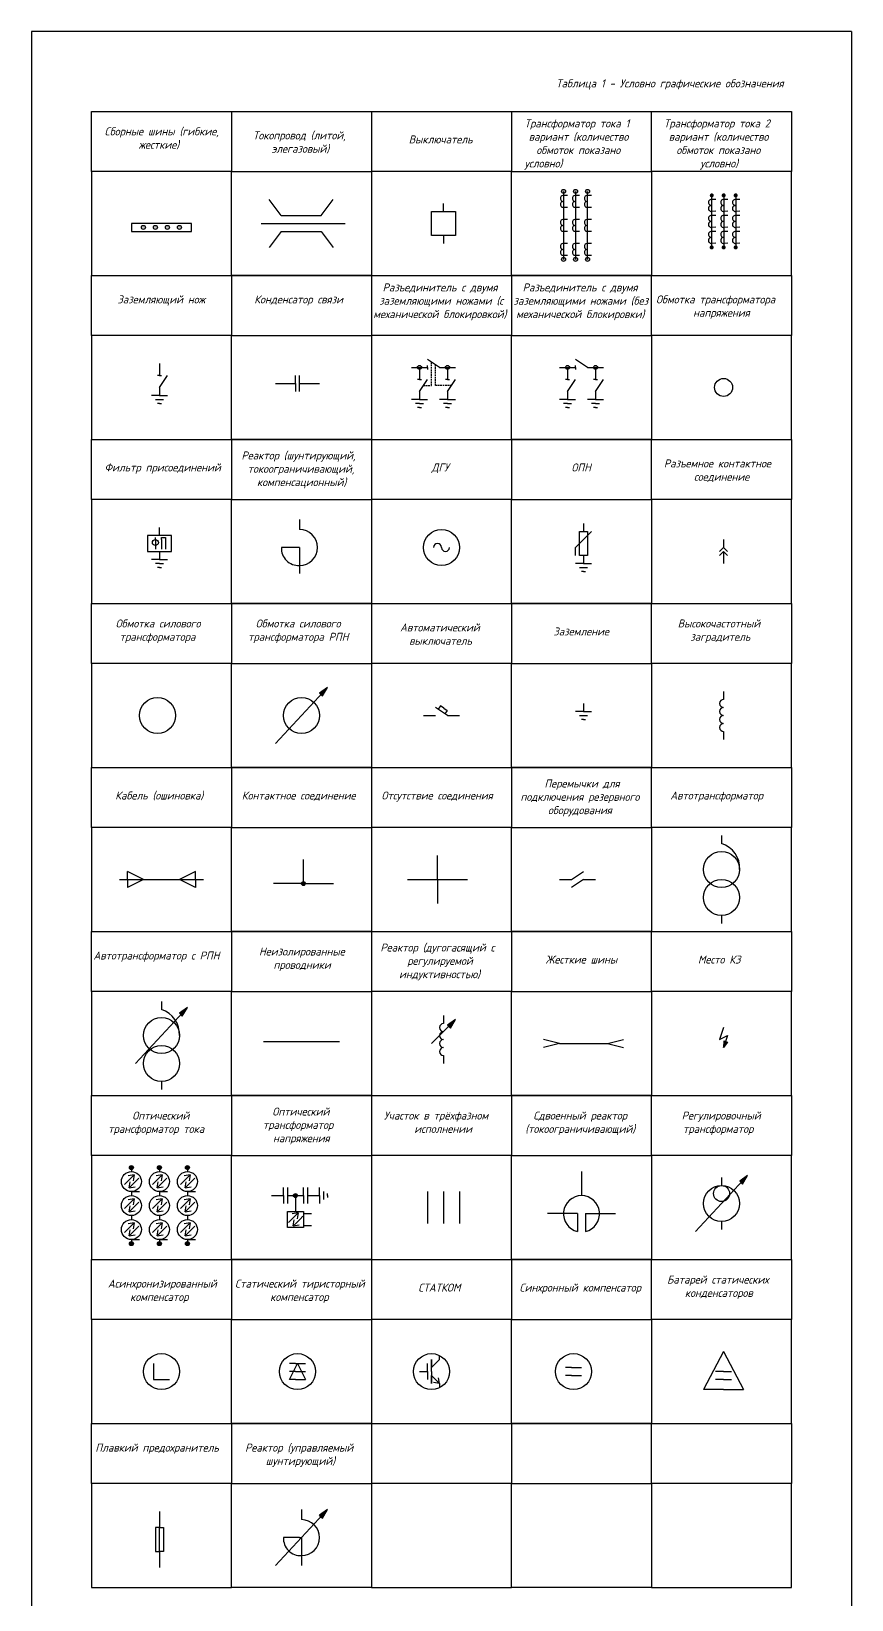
# Model space of a CAD drawing. Header units: millimetres. Extents: x -90775 to -89750, y 129750 to 133375.
# Drawn here: x -90775 to -89750, y 131415 to 133375 of the extents above; entities that cross this region are included whole.
import ezdxf

# ---------------------------------------------------------------- set-up
doc = ezdxf.new("R2010")
doc.units = ezdxf.units.MM
doc.linetypes.add('JIS_02_2.0', pattern=[3, 2, -1])
doc.layers.add('вспомогательные линии', color=11, linetype='Continuous', lineweight=30, transparency=0.5)
for name, color, linetype, lineweight in [('основные линии', 250, 'Continuous', 80), ('рамка-основные линии', 50, 'Continuous', 80), ('рамка-тонкие линии', 160, 'Continuous', 30), ('штриховые линии', 250, 'JIS_02_2.0', 30)]:
    doc.layers.add(name, color=color, linetype=linetype, lineweight=lineweight)
doc.styles.add('стиль 5 ГОСТ', font='GOST type B.ttf', dxfattribs={"oblique": 15, "height": 5})

msp = doc.modelspace()

# ---------------------------------------------------------------- hatches: boundary and pattern name
at = {"layer": 'основные линии', "lineweight": 30}
h = msp.add_hatch(color=256, dxfattribs=at)
h.dxf.hatch_style = 1
h.paths.add_polyline_path([(-90107.5, 133090, 1), (-90112.5, 133090, 1)])
h.paths.add_polyline_path([(-90092.5, 133090, 1), (-90097.5, 133090, 1)])
h.paths.add_polyline_path([(-90077.5, 133090, 1), (-90082.5, 133090, 1)])
h.paths.add_polyline_path([(-90107.5, 133175, 1), (-90112.5, 133175, 1)])
h.paths.add_polyline_path([(-90097.5, 133175, 1), (-90092.5, 133175, 1)])
h.paths.add_polyline_path([(-90082.5, 133175, 1), (-90077.5, 133175, 1)])
h = msp.add_hatch(color=256, dxfattribs=at)
h.dxf.hatch_style = 1
h.paths.add_polyline_path([(-89922.3, 133170, 1), (-89927.3, 133170, 1)])
h = msp.add_hatch(color=256, dxfattribs=at)
h.dxf.hatch_style = 1
h.paths.add_polyline_path([(-89907.4, 133170, 1), (-89912.4, 133170, 1)])
h = msp.add_hatch(color=256, dxfattribs=at)
h.dxf.hatch_style = 1
h.paths.add_polyline_path([(-89892.4, 133170, 1), (-89897.4, 133170, 1)])
h = msp.add_hatch(color=256, dxfattribs=at)
h.dxf.hatch_style = 1
h.paths.add_polyline_path([(-90632.5, 133130, 1), (-90637.5, 133130, 1)])
h.paths.add_polyline_path([(-90617.5, 133130, 1), (-90622.5, 133130, 1)])
h.paths.add_polyline_path([(-90602.5, 133130, 1), (-90607.5, 133130, 1)])
h.paths.add_polyline_path([(-90587.5, 133130, 1), (-90592.5, 133130, 1)])
h = msp.add_hatch(color=256, dxfattribs=at)
h.dxf.hatch_style = 1
h.paths.add_polyline_path([(-89922.4, 133105, 1), (-89927.4, 133105, 1)])
h = msp.add_hatch(color=256, dxfattribs=at)
h.dxf.hatch_style = 1
h.paths.add_polyline_path([(-89907.4, 133105, 1), (-89912.4, 133105, 1)])
h = msp.add_hatch(color=256, dxfattribs=at)
h.dxf.hatch_style = 1
h.paths.add_polyline_path([(-89892.4, 133105, 1), (-89897.4, 133105, 1)])
h = msp.add_hatch(color=256, dxfattribs=at)
h.dxf.hatch_style = 1
h.paths.add_polyline_path([(-90292.5, 132955), (-90290, 132955), (-90287.5, 132955, 1)])
h.paths.add_polyline_path([(-90287.5, 132955), (-90290, 132955), (-90290, 132952.5, 0.414214)])
h.paths.add_polyline_path([(-90290, 132955), (-90292.5, 132955, 0.414214), (-90290, 132952.5)])
h.paths.add_polyline_path([(-90257.5, 132955), (-90255, 132955), (-90252.5, 132955, 1)])
h.paths.add_polyline_path([(-90255, 132955), (-90257.5, 132955, 0.414214), (-90255, 132952.5)])
h.paths.add_polyline_path([(-90252.5, 132955), (-90255, 132955), (-90255, 132952.5, 0.414214)])
h = msp.add_hatch(color=256, dxfattribs=at)
h.dxf.hatch_style = 1
h.paths.add_polyline_path([(-90107.5, 132955), (-90105, 132955), (-90102.5, 132955, 1)])
h.paths.add_polyline_path([(-90102.5, 132955), (-90105, 132955), (-90105, 132952.5, 0.414214)])
h.paths.add_polyline_path([(-90105, 132955), (-90107.5, 132955, 0.414214), (-90105, 132952.5)])
h.paths.add_polyline_path([(-90072.5, 132955), (-90070, 132955), (-90067.5, 132955, 1)])
h.paths.add_polyline_path([(-90070, 132955), (-90072.5, 132955, 0.414214), (-90070, 132952.5)])
h.paths.add_polyline_path([(-90067.5, 132955), (-90070, 132955), (-90070, 132952.5, 0.414214)])
h = msp.add_hatch(color=256, dxfattribs=at)
h.dxf.hatch_style = 1
h.paths.add_polyline_path([(-90405, 132555), (-90414.9, 132548), (-90413.2, 132546.2)])
h.paths.add_polyline_path([(-90405, 132555), (-90413.2, 132546.2), (-90411.4, 132544.4)])
h = msp.add_hatch(color=256, dxfattribs=at)
h.dxf.hatch_style = 1
h.paths.add_polyline_path([(-90435, 132312.5, 0.414214), (-90437.5, 132310), (-90435, 132310)])
h.paths.add_polyline_path([(-90435, 132312.5), (-90435, 132310), (-90432.5, 132310, 0.414214)])
h.paths.add_polyline_path([(-90432.5, 132310), (-90435, 132310), (-90437.5, 132310, 1)])
h = msp.add_hatch(color=256, dxfattribs=at)
h.dxf.hatch_style = 1
h.paths.add_polyline_path([(-90580, 132155), (-90589.9, 132148), (-90588.2, 132146.2)])
h.paths.add_polyline_path([(-90580, 132155), (-90588.2, 132146.2), (-90586.4, 132144.4)])
h = msp.add_hatch(color=256, dxfattribs=at)
h.dxf.hatch_style = 1
h.paths.add_polyline_path([(-90245, 132140), (-90254.9, 132133), (-90253.2, 132131.2)])
h.paths.add_polyline_path([(-90245, 132140), (-90253.2, 132131.2), (-90251.4, 132129.4)])
h = msp.add_hatch(color=256, dxfattribs=at)
h.dxf.hatch_style = 1
h.paths.add_polyline_path([(-89907.5, 132112.6), (-89909.9, 132113.3), (-89910, 132105)])
h.paths.add_polyline_path([(-89905.1, 132111.9), (-89907.5, 132112.6), (-89910, 132105)])
h = msp.add_hatch(color=256, dxfattribs=at)
h.dxf.hatch_style = 1
h.paths.add_polyline_path([(-90652.5, 131955, 1), (-90647.5, 131955, 1)])
h = msp.add_hatch(color=256, dxfattribs=at)
h.dxf.hatch_style = 1
h.paths.add_polyline_path([(-90617.5, 131955, 1), (-90612.5, 131955, 1)])
h = msp.add_hatch(color=256, dxfattribs=at)
h.dxf.hatch_style = 1
h.paths.add_polyline_path([(-90582.5, 131955, 1), (-90577.5, 131955, 1)])
h = msp.add_hatch(color=256, dxfattribs=at)
h.dxf.hatch_style = 1
h.paths.add_polyline_path([(-89880, 131945), (-89889.9, 131938), (-89888.2, 131936.2)])
h.paths.add_polyline_path([(-89880, 131945), (-89888.2, 131936.2), (-89886.4, 131934.4)])
h = msp.add_hatch(color=256, dxfattribs=at)
h.dxf.hatch_style = 1
h.paths.add_polyline_path([(-90447.5, 131920), (-90442.5, 131920, 1)])
h.paths.add_polyline_path([(-90442.5, 131920), (-90445, 131920), (-90445, 131917.5, 0.414214)])
h.paths.add_polyline_path([(-90445, 131920), (-90447.5, 131920, 0.414214), (-90445, 131917.5)])
h = msp.add_hatch(color=256, dxfattribs=at)
h.dxf.hatch_style = 1
h.paths.add_polyline_path([(-90652.5, 131860, 1), (-90647.5, 131860, 1)])
h = msp.add_hatch(color=256, dxfattribs=at)
h.dxf.hatch_style = 1
h.paths.add_polyline_path([(-90617.5, 131860, 1), (-90612.5, 131860, 1)])
h = msp.add_hatch(color=256, dxfattribs=at)
h.dxf.hatch_style = 1
h.paths.add_polyline_path([(-90582.5, 131860, 1), (-90577.5, 131860, 1)])
h = msp.add_hatch(color=256, dxfattribs=at)
h.dxf.hatch_style = 1
h.paths.add_polyline_path([(-90405, 131527.5), (-90414.9, 131520.5), (-90413.1, 131518.7)])
h.paths.add_polyline_path([(-90405, 131527.5), (-90413.1, 131518.7), (-90411.4, 131516.9)])

# ---------------------------------------------------------------- linework, layer by layer
at = {"layer": 'вспомогательные линии', "lineweight": 30}
for p, q in [((-90413.2, 132546.2), (-90414.9, 132548)), ((-90413.2, 132546.2), (-90411.4, 132544.4)), ((-90588.2, 132146.2), (-90589.9, 132148)), ((-90588.2, 132146.2), (-90586.4, 132144.4)), ((-90253.2, 132131.2), (-90254.9, 132133)), ((-90253.2, 132131.2), (-90251.4, 132129.4)), ((-89888.2, 131936.2), (-89889.9, 131938)), ((-89888.2, 131936.2), (-89886.4, 131934.4)), ((-90413.1, 131518.7), (-90414.9, 131520.5)), ((-90413.1, 131518.7), (-90411.4, 131516.9))]:
    msp.add_line(p, q, dxfattribs=at)
at = {"layer": 'основные линии', "lineweight": 30}
for p, q in [((-90462.9, 133145), (-90477.9, 133165)), ((-90412.9, 133145), (-90397.9, 133165)), ((-90110, 133175), (-90110, 133090)), ((-90105, 133170), (-90110, 133170)), ((-90110, 133170), (-90110, 133162.5)), ((-90095, 133175), (-90095, 133090)), ((-90090, 133170), (-90095, 133170)), ((-90080, 133090), (-90080, 133175)), ((-90075, 133170), (-90080, 133170)), ((-89924.9, 133172.5), (-89924.9, 133105)), ((-89924.9, 133172.5), (-89924.9, 133160)), ((-89919.9, 133165), (-89924.9, 133165)), ((-89909.9, 133172.5), (-89909.9, 133105)), ((-89904.8, 133165), (-89909.8, 133165)), ((-89894.9, 133172.5), (-89894.9, 133105.2)), ((-89889.9, 133165), (-89894.9, 133165)), ((-90462.9, 133145), (-90412.9, 133145)), ((-90275, 133135), (-90275, 133150)), ((-90275, 133150), (-90245, 133150)), ((-90260, 133150), (-90260, 133160)), ((-90245, 133150), (-90245, 133120)), ((-90105, 133155), (-90110, 133155)), ((-90090, 133155), (-90095, 133155)), ((-90075, 133155), (-90080, 133155)), ((-89919.9, 133150.1), (-89924.9, 133150)), ((-89919.9, 133145), (-89924.9, 133145)), ((-89904.8, 133145), (-89909.8, 133145)), ((-89904.7, 133150.1), (-89909.7, 133150)), ((-89889.9, 133150.1), (-89894.9, 133150)), ((-89889.9, 133145), (-89894.9, 133145)), ((-90650, 133135), (-90650, 133125)), ((-90575, 133135), (-90650, 133135)), ((-90650, 133125), (-90575, 133125)), ((-90575, 133125), (-90575, 133135)), ((-90487.9, 133135), (-90382.9, 133135)), ((-90462.9, 133125), (-90477.9, 133105)), ((-90462.9, 133125), (-90412.9, 133125)), ((-90412.9, 133125), (-90397.9, 133105)), ((-90275, 133120), (-90275, 133135)), ((-90105, 133140), (-90110, 133140)), ((-90105, 133125), (-90110, 133125)), ((-90090, 133140), (-90095, 133140)), ((-90090, 133125), (-90095, 133125)), ((-90075, 133140), (-90080, 133140)), ((-90075, 133125), (-90080, 133125)), ((-89919.9, 133130.1), (-89924.9, 133130)), ((-89919.9, 133125), (-89924.9, 133125)), ((-89904.8, 133125), (-89909.8, 133125)), ((-89904.7, 133130.1), (-89909.7, 133130)), ((-89889.9, 133130.1), (-89894.9, 133130)), ((-89889.9, 133125), (-89894.9, 133125)), ((-90245, 133120), (-90275, 133120)), ((-90260, 133120), (-90260, 133110)), ((-90105, 133110), (-90110, 133110)), ((-90090, 133110), (-90095, 133110)), ((-90075, 133110), (-90080, 133110)), ((-89919.9, 133110.1), (-89924.9, 133110)), ((-89904.7, 133110.1), (-89909.7, 133110)), ((-89889.9, 133110.1), (-89894.9, 133110)), ((-90105, 133095), (-90110, 133095)), ((-90090, 133095), (-90095, 133095)), ((-90075, 133095), (-90080, 133095)), ((-90265, 132955), (-90280, 132965)), ((-90080, 132955), (-90095, 132965)), ((-90615, 132945), (-90617.5, 132945)), ((-90615, 132960), (-90615, 132945)), ((-90615, 132945), (-90612.5, 132945)), ((-90615, 132930), (-90605, 132945)), ((-90445, 132935), (-90445, 132945)), ((-90440, 132925), (-90440, 132945)), ((-90300, 132955), (-90290, 132955)), ((-90290, 132955), (-90280, 132955)), ((-90290, 132955), (-90290, 132940)), ((-90280, 132955), (-90280, 132957.5)), ((-90280, 132955), (-90280, 132952.5)), ((-90265, 132955), (-90255, 132955)), ((-90255, 132955), (-90245, 132955)), ((-90255, 132955), (-90255, 132940)), ((-90115, 132955), (-90105, 132955)), ((-90105, 132955), (-90095, 132955)), ((-90105, 132955), (-90105, 132940)), ((-90095, 132955), (-90095, 132957.5)), ((-90095, 132955), (-90095, 132952.5)), ((-90080, 132955), (-90070, 132955)), ((-90070, 132955), (-90060, 132955)), ((-90070, 132955), (-90070, 132940)), ((-90615, 132930), (-90615, 132920)), ((-90470, 132935), (-90445, 132935)), ((-90445, 132935), (-90445, 132925)), ((-90440, 132935), (-90415, 132935)), ((-90290, 132940), (-90292.5, 132940)), ((-90290, 132940), (-90287.5, 132940)), ((-90290, 132925), (-90280, 132940)), ((-90290, 132925), (-90290, 132915)), ((-90255, 132940), (-90257.5, 132940)), ((-90255, 132940), (-90252.5, 132940)), ((-90255, 132925), (-90245, 132940)), ((-90255, 132925), (-90255, 132915)), ((-90105, 132940), (-90107.5, 132940)), ((-90105, 132940), (-90102.5, 132940)), ((-90105, 132925), (-90095, 132940)), ((-90105, 132925), (-90105, 132915)), ((-90070, 132940), (-90072.5, 132940)), ((-90070, 132940), (-90067.5, 132940)), ((-90070, 132925), (-90060, 132940)), ((-90070, 132925), (-90070, 132915)), ((-90615, 132920), (-90625, 132920)), ((-90620, 132915), (-90610, 132915)), ((-90615, 132910), (-90617.5, 132910)), ((-90615, 132920), (-90605, 132920)), ((-90615, 132910), (-90612.5, 132910)), ((-90290, 132915), (-90300, 132915)), ((-90290, 132910), (-90295, 132910)), ((-90290, 132915), (-90280, 132915)), ((-90290, 132910), (-90285, 132910)), ((-90255, 132915), (-90265, 132915)), ((-90255, 132910), (-90260, 132910)), ((-90255, 132915), (-90245, 132915)), ((-90255, 132910), (-90250, 132910)), ((-90105, 132915), (-90115, 132915)), ((-90105, 132910), (-90110, 132910)), ((-90105, 132915), (-90095, 132915)), ((-90105, 132910), (-90100, 132910)), ((-90070, 132915), (-90080, 132915)), ((-90070, 132910), (-90075, 132910)), ((-90070, 132915), (-90060, 132915)), ((-90070, 132910), (-90065, 132910)), ((-90290, 132905), (-90292.5, 132905)), ((-90290, 132905), (-90287.5, 132905)), ((-90255, 132905), (-90257.5, 132905)), ((-90255, 132905), (-90252.5, 132905)), ((-90105, 132905), (-90107.5, 132905)), ((-90105, 132905), (-90102.5, 132905)), ((-90070, 132905), (-90072.5, 132905)), ((-90070, 132905), (-90067.5, 132905)), ((-90615, 132745), (-90615, 132755)), ((-90440, 132765), (-90440, 132752.5)), ((-90095, 132730), (-90075, 132750)), ((-90090, 132720), (-90090, 132750)), ((-90090, 132750), (-90085, 132750)), ((-90085, 132760), (-90085, 132750)), ((-90085, 132750), (-90080, 132750)), ((-90080, 132750), (-90080, 132720)), ((-90630, 132745), (-90630, 132725)), ((-90615, 132745), (-90630, 132745)), ((-90620, 132740), (-90620, 132742.5)), ((-90620, 132740), (-90620, 132728)), ((-90600, 132745), (-90615, 132745)), ((-90612.5, 132740), (-90612.5, 132742.5)), ((-90612.5, 132742.5), (-90607.5, 132742.5)), ((-90612.5, 132740), (-90612.5, 132728)), ((-90607.5, 132742.5), (-90607.5, 132728)), ((-90600, 132725), (-90600, 132745)), ((-90440, 132730), (-90462.5, 132730)), ((-90440, 132730), (-90440, 132707.5)), ((-90095, 132720), (-90095, 132730)), ((-89910, 132730), (-89915, 132725)), ((-89910, 132740), (-89910, 132730)), ((-89910, 132730), (-89905, 132725)), ((-90630, 132725), (-90615, 132725)), ((-90615, 132715), (-90625, 132715)), ((-90615, 132710), (-90620, 132710)), ((-90615, 132725), (-90615, 132715)), ((-90615, 132725), (-90600, 132725)), ((-90615, 132715), (-90605, 132715)), ((-90615, 132710), (-90610, 132710)), ((-90085, 132710), (-90095, 132710)), ((-90085, 132720), (-90090, 132720)), ((-90080, 132720), (-90085, 132720)), ((-90085, 132720), (-90085, 132710)), ((-90085, 132710), (-90075, 132710)), ((-89910, 132725), (-89915, 132720)), ((-89910, 132725), (-89905, 132720)), ((-89910, 132725), (-89910, 132710)), ((-90615, 132705), (-90617.5, 132705)), ((-90615, 132705), (-90612.5, 132705)), ((-90440, 132707.5), (-90440, 132697.5)), ((-90090, 132705), (-90080, 132705)), ((-90085, 132700), (-90087.5, 132700)), ((-90085, 132700), (-90082.5, 132700)), ((-90437.5, 132520), (-90405, 132555)), ((-90405, 132555), (-90414.9, 132548)), ((-90411.4, 132544.4), (-90405, 132555)), ((-90414.9, 132548), (-90411.4, 132544.4)), ((-90085, 132535), (-90085, 132525)), ((-89910, 132550), (-89910, 132540)), ((-90437.5, 132520), (-90470, 132485)), ((-90285, 132520), (-90270, 132520)), ((-90255, 132520), (-90270, 132530)), ((-90263.7, 132532), (-90266.7, 132527.8)), ((-90259.5, 132529.2), (-90263.7, 132532)), ((-90259.5, 132529.2), (-90255.4, 132526.4)), ((-90255.4, 132526.4), (-90258.3, 132522.2)), ((-90255, 132520), (-90240, 132520)), ((-90085, 132525), (-90095, 132525)), ((-90090, 132520), (-90080, 132520)), ((-90085, 132515), (-90087.5, 132515)), ((-90085, 132525), (-90075, 132525)), ((-90085, 132515), (-90082.5, 132515)), ((-89910, 132500), (-89910, 132490)), ((-89912.5, 132370), (-89912.5, 132360)), ((-90435, 132310), (-90435, 132340)), ((-90267.5, 132315), (-90267.5, 132345)), ((-90655, 132315), (-90655, 132325)), ((-90635, 132315), (-90655, 132325)), ((-90570, 132325), (-90590, 132315)), ((-90570, 132315), (-90570, 132325)), ((-90100, 132315), (-90085, 132325)), ((-90665, 132315), (-90655, 132315)), ((-90655, 132315), (-90655, 132305)), ((-90655, 132315), (-90635, 132315)), ((-90635, 132315), (-90655, 132305)), ((-90635, 132315), (-90590, 132315)), ((-90590, 132315), (-90570, 132315)), ((-90570, 132305), (-90590, 132315)), ((-90570, 132315), (-90570, 132305)), ((-90570, 132315), (-90560, 132315)), ((-90435, 132310), (-90472.5, 132310)), ((-90435, 132310), (-90397.5, 132310)), ((-90305, 132315), (-90267.5, 132315)), ((-90267.5, 132315), (-90230, 132315)), ((-90267.5, 132315), (-90267.5, 132285)), ((-90115, 132315), (-90100, 132315)), ((-90085, 132315), (-90100, 132305)), ((-90085, 132315), (-90070, 132315)), ((-89912.5, 132270), (-89912.5, 132260)), ((-90612.5, 132162.5), (-90612.5, 132152.5)), ((-90612.5, 132120), (-90580, 132155)), ((-90580, 132155), (-90589.9, 132148)), ((-90589.9, 132148), (-90586.4, 132144.4)), ((-90586.4, 132144.4), (-90580, 132155)), ((-90260, 132145), (-90260, 132135)), ((-90275, 132110), (-90245, 132140)), ((-90245, 132140), (-90254.9, 132133)), ((-90254.9, 132133), (-90251.4, 132129.4)), ((-90251.4, 132129.4), (-90245, 132140)), ((-89910, 132130), (-89915, 132115)), ((-90612.5, 132120), (-90645, 132085)), ((-90485, 132112.5), (-90390, 132112.5)), ((-90115, 132110), (-90135, 132115)), ((-90115, 132110), (-90135, 132105)), ((-90115, 132110), (-90055, 132110)), ((-90055, 132110), (-90035, 132115)), ((-90055, 132110), (-90035, 132105)), ((-89915, 132115), (-89905, 132120)), ((-89905, 132120), (-89910, 132105)), ((-89909.9, 132113.3), (-89910, 132105)), ((-89910, 132105), (-89907.5, 132112.6)), ((-89905.1, 132111.9), (-89910, 132105)), ((-89909.9, 132113.3), (-89907.5, 132112.6)), ((-89907.5, 132112.6), (-89905.1, 132111.9)), ((-90260, 132095), (-90260, 132085)), ((-90612.5, 132062.5), (-90612.5, 132052.5)), ((-90646.5, 131946), (-90653.9, 131944.7)), ((-90650, 131955), (-90650, 131950)), ((-90650, 131942.5), (-90646.5, 131946)), ((-90646.5, 131946), (-90647.8, 131938.6)), ((-90611.5, 131946), (-90618.9, 131944.7)), ((-90615, 131955), (-90615, 131950)), ((-90615, 131942.5), (-90611.5, 131946)), ((-90611.5, 131946), (-90612.8, 131938.6)), ((-90576.5, 131946), (-90583.9, 131944.7)), ((-90580, 131955), (-90580, 131950)), ((-90580, 131942.5), (-90576.5, 131946)), ((-90576.5, 131946), (-90577.8, 131938.6)), ((-90087.5, 131950), (-90087.5, 131920)), ((-89912.5, 131910), (-89880, 131945)), ((-89880, 131945), (-89889.9, 131938)), ((-89886.4, 131934.4), (-89880, 131945)), ((-90655, 131937.5), (-90658.5, 131934)), ((-90650, 131942.5), (-90655, 131937.5)), ((-90652.8, 131929.7), (-90651.5, 131937.1)), ((-90649.3, 131933.2), (-90652.8, 131929.7)), ((-90652.8, 131929.7), (-90645.4, 131931)), ((-90649.3, 131933.2), (-90644.3, 131938.2)), ((-90644.3, 131938.2), (-90640.7, 131941.8)), ((-90620, 131937.5), (-90623.5, 131934)), ((-90615, 131942.5), (-90620, 131937.5)), ((-90617.8, 131929.7), (-90616.5, 131937.1)), ((-90614.3, 131933.2), (-90617.8, 131929.7)), ((-90617.8, 131929.7), (-90610.4, 131931)), ((-90614.3, 131933.2), (-90609.3, 131938.2)), ((-90609.3, 131938.2), (-90605.7, 131941.8)), ((-90585, 131937.5), (-90588.5, 131934)), ((-90580, 131942.5), (-90585, 131937.5)), ((-90582.8, 131929.7), (-90581.5, 131937.1)), ((-90579.3, 131933.2), (-90582.8, 131929.7)), ((-90582.8, 131929.7), (-90575.4, 131931)), ((-90579.3, 131933.2), (-90574.3, 131938.2)), ((-90574.3, 131938.2), (-90570.7, 131941.8)), ((-90460, 131920), (-90460, 131930)), ((-90455, 131930), (-90455, 131920)), ((-90435, 131920), (-90435, 131930)), ((-90430, 131930), (-90430, 131910)), ((-90415, 131920), (-90415, 131930)), ((-89912.5, 131942.5), (-89912.5, 131932.5)), ((-89889.9, 131938), (-89886.4, 131934.4)), ((-90655, 131907.5), (-90658.5, 131904)), ((-90650, 131912.5), (-90655, 131907.5)), ((-90646.5, 131916), (-90653.9, 131914.7)), ((-90652.8, 131899.7), (-90651.5, 131907.1)), ((-90650, 131925), (-90650, 131920)), ((-90650, 131925), (-90640, 131925)), ((-90650, 131912.5), (-90646.5, 131916)), ((-90649.3, 131903.2), (-90644.3, 131908.2)), ((-90646.5, 131916), (-90647.8, 131908.6)), ((-90644.3, 131908.2), (-90640.7, 131911.8)), ((-90620, 131907.5), (-90623.5, 131904)), ((-90615, 131912.5), (-90620, 131907.5)), ((-90611.5, 131916), (-90618.9, 131914.7)), ((-90617.8, 131899.7), (-90616.5, 131907.1)), ((-90615, 131925), (-90615, 131920)), ((-90615, 131925), (-90605, 131925)), ((-90615, 131912.5), (-90611.5, 131916)), ((-90614.3, 131903.2), (-90609.3, 131908.2)), ((-90611.5, 131916), (-90612.8, 131908.6)), ((-90609.3, 131908.2), (-90605.7, 131911.8)), ((-90585, 131907.5), (-90588.5, 131904)), ((-90580, 131912.5), (-90585, 131907.5)), ((-90576.5, 131916), (-90583.9, 131914.7)), ((-90582.8, 131899.7), (-90581.5, 131907.1)), ((-90580, 131925), (-90580, 131920)), ((-90580, 131925), (-90570, 131925)), ((-90580, 131912.5), (-90576.5, 131916)), ((-90579.3, 131903.2), (-90574.3, 131908.2)), ((-90576.5, 131916), (-90577.8, 131908.6)), ((-90574.3, 131908.2), (-90570.7, 131911.8)), ((-90475, 131920), (-90460, 131920)), ((-90460, 131920), (-90460, 131910)), ((-90455, 131920), (-90435, 131920)), ((-90455, 131920), (-90455, 131910)), ((-90445, 131920), (-90445, 131900)), ((-90435, 131920), (-90435, 131910)), ((-90430, 131920), (-90415, 131920)), ((-90415, 131920), (-90415, 131910)), ((-90410, 131925), (-90410, 131915)), ((-90405, 131920), (-90405, 131922.5)), ((-90405, 131920), (-90405, 131917.5)), ((-90280, 131925), (-90280, 131885)), ((-90260, 131925), (-90260, 131885)), ((-90240, 131925), (-90240, 131885)), ((-89912.5, 131910), (-89945, 131875)), ((-90649.3, 131903.2), (-90652.8, 131899.7)), ((-90652.8, 131899.7), (-90645.4, 131901)), ((-90650, 131895), (-90650, 131890)), ((-90614.3, 131903.2), (-90617.8, 131899.7)), ((-90617.8, 131899.7), (-90610.4, 131901)), ((-90615, 131895), (-90615, 131890)), ((-90579.3, 131903.2), (-90582.8, 131899.7)), ((-90582.8, 131899.7), (-90575.4, 131901)), ((-90580, 131895), (-90580, 131890)), ((-90455, 131880), (-90455, 131900)), ((-90455, 131900), (-90445, 131900)), ((-90450, 131890), (-90453.5, 131886.5)), ((-90445, 131895), (-90450, 131890)), ((-90441.5, 131898.5), (-90448.9, 131897.2)), ((-90447.8, 131882.2), (-90446.5, 131889.6)), ((-90445, 131900), (-90435, 131900)), ((-90445, 131895), (-90441.5, 131898.5)), ((-90444.3, 131885.7), (-90439.3, 131890.7)), ((-90441.5, 131898.5), (-90442.8, 131891.1)), ((-90439.3, 131890.7), (-90435.7, 131894.3)), ((-90435, 131900), (-90435, 131897.5)), ((-90435, 131897.5), (-90425, 131897.5)), ((-90435, 131897.5), (-90435, 131882.5)), ((-90092.5, 131897.5), (-90130, 131897.5)), ((-90092.5, 131897.5), (-90110, 131897.5)), ((-90092.5, 131897.5), (-90092.5, 131875)), ((-90082.5, 131897.5), (-90045, 131897.5)), ((-90082.5, 131897.5), (-90082.5, 131875)), ((-89912.5, 131887.5), (-89912.5, 131877.5)), ((-90655, 131877.5), (-90658.5, 131874)), ((-90650, 131882.5), (-90655, 131877.5)), ((-90646.5, 131886), (-90653.9, 131884.7)), ((-90652.8, 131869.7), (-90651.5, 131877.1)), ((-90649.3, 131873.2), (-90652.8, 131869.7)), ((-90652.8, 131869.7), (-90645.4, 131871)), ((-90650, 131882.5), (-90646.5, 131886)), ((-90649.3, 131873.2), (-90644.3, 131878.2)), ((-90646.5, 131886), (-90647.8, 131878.6)), ((-90644.3, 131878.2), (-90640.7, 131881.8)), ((-90620, 131877.5), (-90623.5, 131874)), ((-90615, 131882.5), (-90620, 131877.5)), ((-90611.5, 131886), (-90618.9, 131884.7)), ((-90617.8, 131869.7), (-90616.5, 131877.1)), ((-90614.3, 131873.2), (-90617.8, 131869.7)), ((-90617.8, 131869.7), (-90610.4, 131871)), ((-90615, 131882.5), (-90611.5, 131886)), ((-90614.3, 131873.2), (-90609.3, 131878.2)), ((-90611.5, 131886), (-90612.8, 131878.6)), ((-90609.3, 131878.2), (-90605.7, 131881.8)), ((-90585, 131877.5), (-90588.5, 131874)), ((-90580, 131882.5), (-90585, 131877.5)), ((-90576.5, 131886), (-90583.9, 131884.7)), ((-90582.8, 131869.7), (-90581.5, 131877.1)), ((-90579.3, 131873.2), (-90582.8, 131869.7)), ((-90582.8, 131869.7), (-90575.4, 131871)), ((-90580, 131882.5), (-90576.5, 131886)), ((-90579.3, 131873.2), (-90574.3, 131878.2)), ((-90576.5, 131886), (-90577.8, 131878.6)), ((-90574.3, 131878.2), (-90570.7, 131881.8)), ((-90435, 131880), (-90455, 131880)), ((-90444.3, 131885.7), (-90447.8, 131882.2)), ((-90447.8, 131882.2), (-90440.4, 131883.5)), ((-90435, 131882.5), (-90425, 131882.5)), ((-90435, 131882.5), (-90435, 131880)), ((-90650, 131865), (-90650, 131860)), ((-90650, 131865), (-90640, 131865)), ((-90615, 131865), (-90615, 131860)), ((-90615, 131865), (-90605, 131865)), ((-90580, 131865), (-90580, 131860)), ((-90580, 131865), (-90570, 131865)), ((-90622.5, 131710), (-90622.5, 131690)), ((-90445, 131710), (-90452.5, 131710)), ((-90452.5, 131690), (-90442.5, 131710)), ((-90445, 131710), (-90442.5, 131710)), ((-90442.5, 131710), (-90432.5, 131710)), ((-90442.5, 131710), (-90432.5, 131690)), ((-90280, 131700), (-90280, 131710)), ((-90275, 131700), (-90275, 131715)), ((-90275, 131715), (-90275, 131705)), ((-90275, 131705), (-90265, 131715)), ((-90265, 131715), (-90265, 131720.2)), ((-89910, 131725), (-89935, 131677.5)), ((-89910, 131725), (-89885, 131677.5)), ((-90445, 131700), (-90452.5, 131700)), ((-90445, 131700), (-90442.5, 131700)), ((-90442.5, 131700), (-90432.5, 131700)), ((-90290, 131700), (-90280, 131700)), ((-90280, 131700), (-90280, 131690)), ((-90275, 131700), (-90275, 131685)), ((-90275, 131685), (-90275, 131695)), ((-90275, 131695), (-90265, 131685)), ((-90265, 131685), (-90266.3, 131692.4)), ((-90100, 131705), (-90107.5, 131705)), ((-90100, 131695), (-90107.5, 131695)), ((-90100, 131705), (-90087.5, 131705)), ((-90100, 131695), (-90087.5, 131695)), ((-89910, 131700), (-89920, 131700)), ((-89910, 131700), (-89900, 131700)), ((-90622.5, 131690), (-90602.5, 131690)), ((-90445, 131690), (-90452.5, 131690)), ((-90445, 131690), (-90442.5, 131690)), ((-90442.5, 131690), (-90432.5, 131690)), ((-90265, 131685), (-90272.4, 131686.3)), ((-90265, 131685), (-90265, 131679.8)), ((-89910, 131677.5), (-89935, 131677.5)), ((-89910, 131690), (-89920, 131690)), ((-89910, 131690), (-89900, 131690)), ((-89910, 131677.5), (-89885, 131677.5)), ((-90615, 131525), (-90615, 131505)), ((-90437.5, 131527.5), (-90437.5, 131515)), ((-90437.5, 131492.5), (-90405, 131527.5)), ((-90405, 131527.5), (-90414.9, 131520.5)), ((-90414.9, 131520.5), (-90411.4, 131516.9)), ((-90411.4, 131516.9), (-90405, 131527.5)), ((-90615, 131505), (-90620, 131505)), ((-90620, 131505), (-90620, 131475)), ((-90615, 131505), (-90610, 131505)), ((-90615, 131475), (-90615, 131505)), ((-90610, 131505), (-90610, 131475)), ((-90620, 131475), (-90615, 131475)), ((-90610, 131475), (-90615, 131475)), ((-90615, 131475), (-90615, 131455)), ((-90437.5, 131492.5), (-90470, 131457.5)), ((-90440, 131492.5), (-90460, 131492.5)), ((-90440, 131492.5), (-90437.5, 131492.5)), ((-90437.5, 131492.5), (-90437.5, 131470)), ((-90437.5, 131470), (-90437.5, 131457.5))]:
    msp.add_line(p, q, dxfattribs=at)
for centre, radius in [((-90110, 133175), 2.5), ((-90095, 133175), 2.5), ((-90080, 133175), 2.5), ((-90635, 133130), 2.5), ((-90620, 133130), 2.5), ((-90605, 133130), 2.5), ((-90590, 133130), 2.5), ((-90110, 133090), 2.5), ((-90095, 133090), 2.5), ((-90080, 133090), 2.5), ((-90290, 132955), 2.5), ((-90255, 132955), 2.5), ((-90105, 132955), 2.5), ((-90070, 132955), 2.5), ((-89910, 132930), 11.2), ((-90262.5, 132730), 22.5), ((-90620, 132736.2), 3.75), ((-90617.5, 132520), 22.5), ((-90437.5, 132520), 22.5), ((-89912.5, 132327.5), 22.5), ((-90435, 132310), 2.5), ((-89912.5, 132292.5), 22.5), ((-90612.5, 132120), 22.5), ((-90612.5, 132085), 22.5), ((-90650, 131937.5), 12.5), ((-90650, 131955), 2.5), ((-90615, 131937.5), 12.5), ((-90615, 131955), 2.5), ((-90580, 131937.5), 12.5), ((-90580, 131955), 2.5), ((-89912.5, 131910), 22.5), ((-89912.5, 131922.5), 10), ((-90650, 131907.5), 12.5), ((-90615, 131907.5), 12.5), ((-90580, 131907.5), 12.5), ((-90445, 131920), 2.5), ((-90650, 131877.5), 12.5), ((-90615, 131877.5), 12.5), ((-90580, 131877.5), 12.5), ((-90650, 131860), 2.5), ((-90615, 131860), 2.5), ((-90580, 131860), 2.5), ((-90612.5, 131700), 22.5), ((-90442.5, 131700), 22.5), ((-90275, 131700), 22.5), ((-90097.5, 131700), 22.5)]:
    msp.add_circle(centre, radius, dxfattribs=at)
for centre, radius, start, end in [((-90110.2, 133166.2), 3.76, 86.6453, 273.3547), ((-90110.2, 133158.8), 3.76, 86.6453, 273.3547), ((-90095.2, 133166.2), 3.76, 86.6453, 273.3547), ((-90095.2, 133158.8), 3.76, 86.6453, 273.3547), ((-90080.2, 133166.2), 3.76, 86.6453, 273.3547), ((-90080.2, 133158.8), 3.76, 86.6453, 273.3547), ((-89925.1, 133161.2), 3.75, 87.336, 272.664), ((-89909.9, 133161.2), 3.75, 87.336, 272.664), ((-89895.1, 133161.2), 3.75, 87.336, 272.664), ((-89925.1, 133153.7), 3.75, 88.426, 273.754), ((-89925.1, 133141.3), 3.75, 87.336, 272.664), ((-89909.9, 133153.7), 3.75, 88.426, 273.754), ((-89909.9, 133141.3), 3.75, 87.336, 272.664), ((-89895.1, 133153.7), 3.75, 88.426, 273.754), ((-89895.1, 133141.3), 3.75, 87.336, 272.664), ((-90110.2, 133136.2), 3.76, 86.6453, 273.3547), ((-90110.2, 133128.8), 3.76, 86.6453, 273.3547), ((-90095.2, 133136.2), 3.76, 86.6453, 273.3547), ((-90095.2, 133128.8), 3.76, 86.6453, 273.3547), ((-90080.2, 133136.2), 3.76, 86.6453, 273.3547), ((-90080.2, 133128.8), 3.76, 86.6453, 273.3547), ((-89925.1, 133133.7), 3.75, 88.426, 273.754), ((-89925.1, 133121.3), 3.75, 87.336, 272.664), ((-89909.9, 133133.7), 3.75, 88.426, 273.754), ((-89909.9, 133121.3), 3.75, 87.336, 272.664), ((-89895.1, 133133.7), 3.75, 88.426, 273.754), ((-89895.1, 133121.3), 3.75, 87.336, 272.664), ((-90110.2, 133106.2), 3.76, 86.6453, 273.3547), ((-90110.2, 133098.8), 3.76, 86.6453, 273.3547), ((-90095.2, 133106.2), 3.76, 86.6453, 273.3547), ((-90095.2, 133098.8), 3.76, 86.6453, 273.3547), ((-90080.2, 133106.2), 3.76, 86.6453, 273.3547), ((-90080.2, 133098.8), 3.76, 86.6453, 273.3547), ((-89925.1, 133113.7), 3.75, 88.426, 273.754), ((-89909.9, 133113.7), 3.75, 88.426, 273.754), ((-89895.1, 133113.7), 3.75, 88.426, 273.754), ((-90440, 132730), 22.5, 270, 90), ((-90441.3, 132728.8), 21.3, 176.6335, 273.3665), ((-90267.5, 132730), 5, 0, 180), ((-90257.5, 132730), 5, 180, 0), ((-89910, 132535), 5, 90, 270), ((-89910, 132525), 5, 90, 270), ((-89910, 132515), 5, 90, 270), ((-89910, 132505), 5, 90, 270), ((-89922.1, 132329.3), 32.2, 356.8202, 72.5701), ((-90622.1, 132121.8), 32.2, 356.8202, 72.5701), ((-90260, 132130), 5, 90, 270), ((-90260, 132120), 5, 90, 270), ((-90260, 132110), 5, 90, 270), ((-90260, 132100), 5, 90, 270), ((-90087.2, 131897.2), 22.8, 90.7848, 256.5348), ((-90087.8, 131897.2), 22.8, 283.4652, 89.2152), ((-90437.5, 131492.5), 22.5, 270, 90), ((-90438.7, 131491.3), 21.3, 176.6335, 273.3665)]:
    msp.add_arc(centre, radius, start, end, dxfattribs=at)
at = {"layer": 'рамка-основные линии', "lineweight": 30}
for p, q in [((-89750, 133375), (-90775, 133375)), ((-90775, 133375), (-90775, 131375)), ((-89750, 133375), (-89750, 131375))]:
    msp.add_line(p, q, dxfattribs=at)
at = {"layer": 'рамка-тонкие линии', "lineweight": 30}
for p, q in [((-90700, 133200), (-90700, 133275)), ((-90700, 133275), (-90525, 133275)), ((-90525, 133275), (-90525, 133200)), ((-90525, 133275), (-90350, 133275)), ((-90350, 133275), (-90350, 133200)), ((-90350, 133275), (-90175, 133275)), ((-90175, 133275), (-90175, 133200)), ((-90175, 133275), (-89825, 133275)), ((-90000, 133200), (-90000, 133275)), ((-89825, 133275), (-89825, 133200)), ((-90700, 133200), (-90700, 133070)), ((-90525, 133200), (-90700, 133200)), ((-90525, 133070), (-90525, 133200)), ((-90525, 133200), (-90350, 133200)), ((-90350, 133200), (-90350, 133070)), ((-90175, 133200), (-90350, 133200)), ((-90175, 133070), (-90175, 133200)), ((-90175, 133200), (-90000, 133200)), ((-90000, 133200), (-90000, 133070)), ((-89825, 133200), (-90000, 133200)), ((-89825, 133070), (-89825, 133200)), ((-90700, 133070), (-90525, 133070)), ((-90700, 132995), (-90700, 133070)), ((-90700, 133070), (-90525, 133070)), ((-90350, 133070), (-90525, 133070)), ((-90525, 133070), (-90525, 132995)), ((-90525, 133070), (-90350, 133070)), ((-90350, 133070), (-90175, 133070)), ((-90350, 133070), (-90350, 132995)), ((-90350, 133070), (-90175, 133070)), ((-90000, 133070), (-90175, 133070)), ((-90175, 133070), (-90175, 132995)), ((-90175, 133070), (-89825, 133070)), ((-90000, 133070), (-89825, 133070)), ((-90000, 132995), (-90000, 133070)), ((-89825, 133070), (-89825, 132995)), ((-90700, 132995), (-90700, 132865)), ((-90525, 132995), (-90700, 132995)), ((-90525, 132865), (-90525, 132995)), ((-90525, 132995), (-90350, 132995)), ((-90350, 132995), (-90350, 132865)), ((-90175, 132995), (-90350, 132995)), ((-90175, 132865), (-90175, 132995)), ((-90175, 132995), (-90000, 132995)), ((-90000, 132995), (-90000, 132865)), ((-89825, 132995), (-90000, 132995)), ((-89825, 132865), (-89825, 132995)), ((-90700, 132865), (-90525, 132865)), ((-90700, 132790), (-90700, 132865)), ((-90700, 132865), (-90525, 132865)), ((-90350, 132865), (-90525, 132865)), ((-90525, 132865), (-90525, 132790)), ((-90525, 132865), (-90350, 132865)), ((-90350, 132865), (-90175, 132865)), ((-90350, 132865), (-90350, 132790)), ((-90350, 132865), (-90175, 132865)), ((-90000, 132865), (-90175, 132865)), ((-90175, 132865), (-90175, 132790)), ((-90175, 132865), (-89825, 132865)), ((-90000, 132865), (-89825, 132865)), ((-90000, 132790), (-90000, 132865)), ((-89825, 132865), (-89825, 132790)), ((-90700, 132790), (-90700, 132660)), ((-90525, 132790), (-90700, 132790)), ((-90525, 132660), (-90525, 132790)), ((-90525, 132790), (-90350, 132790)), ((-90350, 132790), (-90350, 132660)), ((-90175, 132790), (-90350, 132790)), ((-90175, 132660), (-90175, 132790)), ((-90175, 132790), (-90000, 132790)), ((-90000, 132790), (-90000, 132660)), ((-89825, 132790), (-90000, 132790)), ((-89825, 132660), (-89825, 132790)), ((-90700, 132660), (-90525, 132660)), ((-90700, 132585), (-90700, 132660)), ((-90700, 132660), (-90525, 132660)), ((-90350, 132660), (-90525, 132660)), ((-90525, 132660), (-90525, 132585)), ((-90525, 132660), (-90350, 132660)), ((-90350, 132660), (-90175, 132660)), ((-90350, 132660), (-90350, 132585)), ((-90350, 132660), (-90175, 132660)), ((-90000, 132660), (-90175, 132660)), ((-90175, 132660), (-90175, 132585)), ((-90175, 132660), (-89825, 132660)), ((-90000, 132660), (-89825, 132660)), ((-90000, 132585), (-90000, 132660)), ((-89825, 132660), (-89825, 132585)), ((-90700, 132585), (-90700, 132455)), ((-90525, 132585), (-90700, 132585)), ((-90525, 132455), (-90525, 132585)), ((-90525, 132585), (-90350, 132585)), ((-90350, 132585), (-90350, 132455)), ((-90175, 132585), (-90350, 132585)), ((-90175, 132455), (-90175, 132585)), ((-90175, 132585), (-90000, 132585)), ((-90000, 132585), (-90000, 132455)), ((-89825, 132585), (-90000, 132585)), ((-89825, 132455), (-89825, 132585)), ((-90700, 132455), (-90525, 132455)), ((-90700, 132380), (-90700, 132455)), ((-90700, 132455), (-90525, 132455)), ((-90350, 132455), (-90525, 132455)), ((-90525, 132455), (-90525, 132380)), ((-90525, 132455), (-90350, 132455)), ((-90350, 132455), (-90175, 132455)), ((-90350, 132455), (-90350, 132380)), ((-90350, 132455), (-90175, 132455)), ((-90000, 132455), (-90175, 132455)), ((-90175, 132455), (-90175, 132380)), ((-90175, 132455), (-89825, 132455)), ((-90000, 132455), (-89825, 132455)), ((-90000, 132380), (-90000, 132455)), ((-89825, 132455), (-89825, 132380)), ((-90700, 132380), (-90700, 132250)), ((-90525, 132380), (-90700, 132380)), ((-90525, 132250), (-90525, 132380)), ((-90525, 132380), (-90350, 132380)), ((-90350, 132380), (-90350, 132250)), ((-90175, 132380), (-90350, 132380)), ((-90175, 132250), (-90175, 132380)), ((-90175, 132380), (-90000, 132380)), ((-90000, 132380), (-90000, 132250)), ((-89825, 132380), (-90000, 132380)), ((-89825, 132250), (-89825, 132380)), ((-90700, 132250), (-90525, 132250)), ((-90700, 132175), (-90700, 132250)), ((-90700, 132250), (-90525, 132250)), ((-90350, 132250), (-90525, 132250)), ((-90525, 132250), (-90525, 132175)), ((-90525, 132250), (-90350, 132250)), ((-90350, 132250), (-90175, 132250)), ((-90350, 132250), (-90350, 132175)), ((-90350, 132250), (-90175, 132250)), ((-90000, 132250), (-90175, 132250)), ((-90175, 132250), (-90175, 132175)), ((-90175, 132250), (-89825, 132250)), ((-90000, 132250), (-89825, 132250)), ((-90000, 132175), (-90000, 132250)), ((-89825, 132250), (-89825, 132175)), ((-90700, 132175), (-90700, 132045)), ((-90525, 132175), (-90700, 132175)), ((-90525, 132045), (-90525, 132175)), ((-90525, 132175), (-90350, 132175)), ((-90350, 132175), (-90350, 132045)), ((-90175, 132175), (-90350, 132175)), ((-90175, 132045), (-90175, 132175)), ((-90175, 132175), (-90000, 132175)), ((-90000, 132175), (-90000, 132045)), ((-89825, 132175), (-90000, 132175)), ((-89825, 132045), (-89825, 132175)), ((-90700, 132045), (-90525, 132045)), ((-90700, 131970), (-90700, 132045)), ((-90700, 132045), (-90525, 132045)), ((-90350, 132045), (-90525, 132045)), ((-90525, 132045), (-90525, 131970)), ((-90525, 132045), (-90350, 132045)), ((-90350, 132045), (-90175, 132045)), ((-90350, 132045), (-90350, 131970)), ((-90350, 132045), (-90175, 132045)), ((-90000, 132045), (-90175, 132045)), ((-90175, 132045), (-90175, 131970)), ((-90175, 132045), (-89825, 132045)), ((-90000, 132045), (-89825, 132045)), ((-90000, 131970), (-90000, 132045)), ((-89825, 132045), (-89825, 131970)), ((-90700, 131970), (-90700, 131840)), ((-90525, 131970), (-90700, 131970)), ((-90525, 131840), (-90525, 131970)), ((-90525, 131970), (-90350, 131970)), ((-90350, 131970), (-90350, 131840)), ((-90175, 131970), (-90350, 131970)), ((-90175, 131840), (-90175, 131970)), ((-90175, 131970), (-90000, 131970)), ((-90000, 131970), (-90000, 131840)), ((-89825, 131970), (-90000, 131970)), ((-89825, 131840), (-89825, 131970)), ((-90700, 131840), (-90525, 131840)), ((-90700, 131765), (-90700, 131840)), ((-90700, 131840), (-90525, 131840)), ((-90350, 131840), (-90525, 131840)), ((-90525, 131840), (-90525, 131765)), ((-90525, 131840), (-90350, 131840)), ((-90350, 131840), (-90175, 131840)), ((-90350, 131840), (-90350, 131765)), ((-90350, 131840), (-90175, 131840)), ((-90000, 131840), (-90175, 131840)), ((-90175, 131840), (-90175, 131765)), ((-90175, 131840), (-89825, 131840)), ((-90000, 131840), (-89825, 131840)), ((-90000, 131765), (-90000, 131840)), ((-89825, 131840), (-89825, 131765)), ((-90700, 131765), (-90700, 131635)), ((-90525, 131765), (-90700, 131765)), ((-90525, 131635), (-90525, 131765)), ((-90525, 131765), (-90350, 131765)), ((-90350, 131765), (-90350, 131635)), ((-90175, 131765), (-90350, 131765)), ((-90175, 131635), (-90175, 131765)), ((-90175, 131765), (-90000, 131765)), ((-90000, 131765), (-90000, 131635)), ((-89825, 131765), (-90000, 131765)), ((-89825, 131635), (-89825, 131765)), ((-90700, 131635), (-90525, 131635)), ((-90700, 131560), (-90700, 131635)), ((-90700, 131635), (-90525, 131635)), ((-90350, 131635), (-90525, 131635)), ((-90525, 131635), (-90525, 131560)), ((-90525, 131635), (-90350, 131635)), ((-90350, 131635), (-90175, 131635)), ((-90350, 131635), (-90350, 131560)), ((-90350, 131635), (-90175, 131635)), ((-90000, 131635), (-90175, 131635)), ((-90175, 131635), (-90175, 131560)), ((-90175, 131635), (-89825, 131635)), ((-90000, 131635), (-89825, 131635)), ((-90000, 131560), (-90000, 131635)), ((-89825, 131635), (-89825, 131560)), ((-90700, 131560), (-90700, 131430)), ((-90525, 131560), (-90700, 131560)), ((-90525, 131430), (-90525, 131560)), ((-90525, 131560), (-90350, 131560)), ((-90350, 131560), (-90350, 131430)), ((-90175, 131560), (-90350, 131560)), ((-90175, 131430), (-90175, 131560)), ((-90175, 131560), (-90000, 131560)), ((-90000, 131560), (-90000, 131430)), ((-89825, 131560), (-90000, 131560)), ((-89825, 131430), (-89825, 131560)), ((-90700, 131430), (-90525, 131430)), ((-90350, 131430), (-90525, 131430)), ((-90350, 131430), (-90175, 131430)), ((-90000, 131430), (-90175, 131430)), ((-90000, 131430), (-89825, 131430))]:
    msp.add_line(p, q, dxfattribs=at)
at = {"layer": 'штриховые линии', "lineweight": 30}
for p, q in [((-90275, 132932.5), (-90275, 132961.7)), ((-90270, 132932.3), (-90270, 132958.3)), ((-90285, 132932.5), (-90275, 132932.5)), ((-90250, 132932.5), (-90270, 132932.3))]:
    msp.add_line(p, q, dxfattribs=at)

# ---------------------------------------------------------------- texts
at = {"layer": 'основные линии', "lineweight": 30, "char_height": 10, "attachment_point": 1, "style": 'стиль 5 ГОСТ'}
for s, width, insert in [('\\pi230.79204;Таблица 1 - Условно графические обозначения', 525, (-90350, 133315)), ('\\pi32.53422;Заземляющий нож', 175, (-90700, 133045)), ('\\pi28.5033;Конденсатор связи', 175, (-90525, 133045)), ('\\pi13.89654;Разъединитель с двумя \\P\\pi9.60589;заземляющими ножами (с \\P\\pi2.2798;механической блокировкой)', 175, (-90350, 133060)), ('\\pi13.89654;Разъединитель с двумя \\P\\pi2.43197;заземляющими ножами (без \\P\\pi5.74357;механической блокировки)', 175, (-90175, 133060)), ('\\pi5.57045;Обмотка трансформатора \\P\\pi51.92502;напряжения', 175, (-90000, 133045)), ('\\pi12.56241;Реактор (шунтирующий, \\P\\pi20.31683;токоограничивающий, \\P\\pi31.91554;компенсационный)', 175, (-90525, 132850)), ('\\pi16.38205;Фильтр присоединений', 175, (-90700, 132835)), ('\\pi75.14857;ДГУ', 175, (-90350, 132835)), ('\\pi74.87286;ОПН', 175, (-90175, 132835)), ('\\pi15.38205;Разъемное контактное \\P\\pi53.01248;соединение', 175, (-90000, 132840)), ('\\pi30.33132;Обмотка силового \\P\\pi35.31312;трансформатора', 175, (-90700, 132640)), ('\\pi30.33132;Обмотка силового \\P\\pi20.82214;трансформатора РПН', 175, (-90525, 132640)), ('\\pi35.69843;Автоматический \\P\\pi47.06321;выключатель', 175, (-90350, 132635)), ('\\pi32.70089;Высокочастотный \\P\\pi48.30959;заградитель', 175, (-90000, 132640)), ('\\pi52.30234;Заземление', 175, (-90175, 132630)), ('\\pi41.12118;Перемычки для \\P\\pi11.19364;подключения резервного \\P\\pi45.59219;оборудования', 175, (-90175, 132440)), ('\\pi29.73438;Кабель (ошиновка)', 175, (-90700, 132425)), ('\\pi12.91634;Контактное соединение', 175, (-90525, 132425)), ('\\pi12.51248;Отсутствие соединения', 175, (-90350, 132425)), ('\\pi23.32162;Автотрансформатор', 175, (-90000, 132425)), ('\\pi2.52451;Автотрансформатор с РПН', 175, (-90700, 132225)), ('\\pi34.44532;Неизолированные \\P\\pi52.51973;проводники', 175, (-90525, 132230)), ('\\pi11.10589;Реактор (дугогасящий с \\P\\pi44.69415;регулируемой \\P\\pi34.43922;индуктивностью)', 175, (-90350, 132235)), ('\\pi42.60669;Жесткие шины', 175, (-90175, 132220)), ('\\pi57.94338;Место КЗ', 175, (-90000, 132220)), ('\\pi51.12118;Оптический \\P\\pi20.95805;трансформатор тока', 175, (-90700, 132025)), ('\\pi51.12118;Оптический \\P\\pi39.27689;трансформатор \\P\\pi51.92502;напряжения', 175, (-90525, 132030)), ('\\pi15.63373;Участок в трёхфазном \\P\\pi53.41247;исполнении', 175, (-90350, 132025)), ('\\pi27.27335;Сдвоенный реактор \\P\\pi17.19329;(токоограничивающий)', 175, (-90175, 132025)), ('\\pi37.66466;Регулировочный \\P\\pi39.27689;трансформатор', 175, (-90000, 132025)), ('\\pi20.61147;Асинхронизированный \\P\\pi48.39887;компенсатор', 175, (-90700, 131815)), ('\\pi4.49799;Статический тиристорный \\P\\pi48.39887;компенсатор', 175, (-90525, 131815)), ('\\pi58.51002;СТАТКОМ', 175, (-90350, 131810)), ('\\pi9.94727;Синхронный компенсатор', 175, (-90175, 131810)), ('\\pi19.33857;Батарей статических \\P\\pi41.58301;конденсаторов', 175, (-90000, 131820)), ('\\pi9.95451;Плавкий предохранитель', 175, (-90705, 131610)), ('\\pi17.04792;Реактор (управляемый \\P\\pi42.84502;шунтирующий)', 175, (-90525, 131610))]:
    msp.add_mtext_dynamic_manual_height_columns(s, width=width, gutter_width=25, heights=[0], dxfattribs=dict(at, insert=insert))
at = {"layer": 'рамка-тонкие линии', "lineweight": 30, "attachment_point": 1, "style": 'стиль 5 ГОСТ'}
for s, insert, char_height in [('\\pi16.36704;{\\H2x;\\C256;\\c0;Трансформатор тока 1 \\P\\pi21.51168;вариант (количество \\P\\pi30.9835;обмоток показано \\P\\pi60.77306;условно)} ', (-90175, 133265), 5), ('\\pi15.38205;{\\C256;\\c0;Трансформатор тока 2 \\P\\pi21.51168;вариант (количество \\P\\pi30.9835;обмоток показано \\P\\pi60.77306;условно)}', (-90000, 133265), 10), ('\\pi16.53342;{\\C256;\\c0;Сборные шины (гибкие, \\P\\pi59.13293;жесткие)}', (-90700, 133255), 10), ('\\pi26.93197;{\\C256;\\c0;Токопровод (литой, \\P\\pi50.03342;элегазовый)}', (-90525, 133250), 10), ('\\pi46.56321;{\\C256;\\c0;Выключатель}', (-90350, 133245), 10)]:
    msp.add_mtext_dynamic_manual_height_columns(s, width=175, gutter_width=25, heights=[0], dxfattribs=dict(at, insert=insert, char_height=char_height))

doc.saveas('drawing.dxf')
